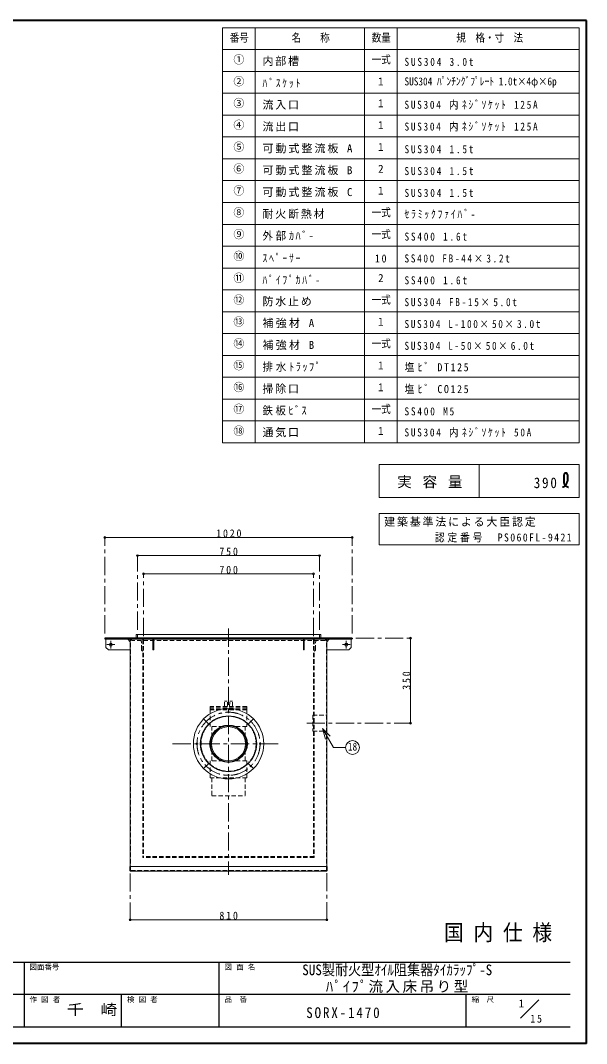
# Model space of a CAD drawing. Units: millimetres at full size, sheet at 1:15. Extents: x -3171 to 2904, y -2098 to 2117.
# Drawn here: x 572 to 2904, y -2098 to 2117 of the extents above; entities that cross this region are included whole.
import ezdxf
from ezdxf.enums import TextEntityAlignment as Align

# ---------------------------------------------------------------- set-up
doc = ezdxf.new("R2010")
doc.units = ezdxf.units.MM
doc.header["$LTSCALE"] = 15
doc.header["$PDMODE"] = 32
doc.header["$PDSIZE"] = 7.5
doc.linetypes.add('CHAIN1', pattern=[8, 5, -1, 1, -1])
doc.linetypes.add('DASHED1', pattern=[1.8, 1.2, -0.6])
doc.layers.add('0-6_補助線', color=4, linetype='Continuous', lineweight=9)
doc.styles.add('ＭＳ ゴシック', font='')
doc.styles.get('ＭＳ ゴシック').set_extended_font_data('MS Gothic')

msp = doc.modelspace()

# ---------------------------------------------------------------- linework, layer by layer
at = {"layer": '0-6_補助線', "color": 1, "lineweight": 40}
for p, q in [((2904.12, 2117.05), (-3170.88, 2117.05)), ((2904.12, -2097.95), (2904.12, 2117.05)), ((2904.12, -2097.95), (-3170.88, -2097.95))]:
    msp.add_line(p, q, dxfattribs=at)
at = {"layer": '0-6_補助線', "color": 3, "lineweight": 18}
for p, q in [((2874.12, 2087.05), (1404.12, 2087.05)), ((1404.12, 377.05), (1404.12, 2087.05)), ((1539.12, 377.05), (1539.12, 2087.05)), ((1989.12, 377.05), (1989.12, 2087.05)), ((2124.12, 377.05), (2124.12, 2087.05)), ((2874.12, 377.05), (2874.12, 2087.05)), ((2874.12, 1997.05), (1404.12, 1997.05)), ((2874.12, 1907.05), (1404.12, 1907.05)), ((2874.12, 1817.05), (1404.12, 1817.05)), ((2874.12, 1727.05), (1404.12, 1727.05)), ((2874.12, 1637.05), (1404.12, 1637.05)), ((2874.12, 1547.05), (1404.12, 1547.05)), ((2874.12, 1457.05), (1404.12, 1457.05)), ((2874.12, 1367.05), (1404.12, 1367.05)), ((2874.12, 1277.05), (1404.12, 1277.05)), ((2874.12, 1187.05), (1404.12, 1187.05)), ((2874.12, 1097.05), (1404.12, 1097.05)), ((2874.12, 1007.05), (1404.12, 1007.05)), ((2874.12, 917.05), (1404.12, 917.05)), ((2874.12, 827.05), (1404.12, 827.05)), ((2874.12, 737.05), (1404.12, 737.05)), ((2874.12, 647.05), (1404.12, 647.05)), ((2874.12, 557.05), (1404.12, 557.05)), ((2874.12, 467.05), (1404.12, 467.05)), ((2874.12, 377.05), (1404.12, 377.05)), ((2049.12, 287.05), (2874.12, 287.05)), ((2049.12, 152.05), (2049.12, 287.05)), ((2461.62, 287.05), (2461.62, 152.05)), ((2874.12, 152.05), (2874.12, 287.05)), ((2049.12, 152.05), (2874.12, 152.05)), ((2049.12, 85.62), (2874.12, 85.62)), ((2049.12, -42.95), (2049.12, 85.62)), ((2874.12, -42.95), (2874.12, 85.62)), ((2049.12, -42.95), (2874.12, -42.95))]:
    msp.add_line(p, q, dxfattribs=at)
at = {"layer": '0-6_補助線', "linetype": 'CHAIN1'}
for p, q in [((919.12, -407.95), (919.12, -12.95)), ((1939.12, -407.95), (1939.12, -12.95)), ((1054.12, -392.95), (1054.12, -87.95)), ((1804.12, -392.95), (1804.12, -87.95)), ((1079.12, -418.95), (1079.12, -162.95)), ((1779.12, -418.95), (1779.12, -162.95)), ((1429.12, -387.95), (1429.12, -1402.95)), ((960.12, -454.55), (928.12, -454.55)), ((944.12, -470.55), (944.12, -438.55)), ((1930.12, -454.55), (1898.12, -454.55)), ((1914.12, -470.55), (1914.12, -438.55)), ((1954.12, -427.95), (2179.12, -427.95)), ((1347.8, -781.64), (1326.59, -760.42)), ((1510.43, -781.64), (1531.65, -760.42)), ((1751.12, -777.95), (2179.12, -777.95)), ((1198.94, -862.95), (1642.81, -862.95)), ((1347.8, -944.27), (1326.59, -965.49)), ((1510.43, -944.27), (1531.65, -965.49)), ((1024.12, -1396.95), (1024.12, -1587.95)), ((1834.12, -1395.35), (1834.12, -1587.95))]:
    msp.add_line(p, q, dxfattribs=at)
at = {"layer": '0-6_補助線'}
for p, q in [((919.12, -12.95), (1939.12, -12.95)), ((1804.12, -87.95), (1054.12, -87.95)), ((1079.12, -162.95), (1779.12, -162.95)), ((924.12, -432.55), (924.12, -466.55)), ((1014.12, -432.55), (1024.12, -442.55)), ((1834.12, -442.55), (1844.12, -432.55)), ((1934.12, -432.55), (1934.12, -466.55)), ((2179.12, -427.95), (2179.12, -777.95)), ((924.12, -466.55), (934.12, -476.55)), ((934.12, -476.55), (1024.12, -476.55)), ((1024.12, -1587.95), (1834.12, -1587.95))]:
    msp.add_line(p, q, dxfattribs=at)
at = {"layer": '0-6_補助線', "color": 7, "lineweight": 18}
for p, q in [((1049.12, -412.95), (1049.12, -427.95)), ((1809.12, -412.95), (1049.12, -412.95)), ((1809.12, -412.95), (1809.12, -427.95)), ((924.12, -430.95), (924.12, -432.55)), ((924.12, -432.55), (1934.12, -432.55)), ((1024.12, -434.15), (1024.12, -1367.95)), ((1117.52, -432.55), (1117.52, -476.55)), ((1120.72, -432.55), (1120.72, -476.55)), ((1737.52, -432.55), (1737.52, -476.55)), ((1740.72, -432.55), (1740.72, -476.55)), ((1834.12, -434.15), (1834.12, -1367.95)), ((1934.12, -430.95), (1934.12, -432.55)), ((1117.52, -476.55), (1120.72, -476.55)), ((1740.72, -476.55), (1737.52, -476.55)), ((1816.65, -799.99), (1848.47, -831.81)), ((1816.65, -799.99), (1828.29, -843.45)), ((1835.72, -1367.95), (1022.52, -1367.95)), ((1022.52, -1384.75), (1022.52, -1367.95)), ((1025.72, -1387.95), (1832.52, -1387.95)), ((1835.72, -1384.75), (1835.72, -1367.95)), ((2632.28, -1993.72), (2708.05, -1917.95))]:
    msp.add_line(p, q, dxfattribs=at)
at = {"layer": '0-6_補助線', "linetype": 'DASHED1'}
for p, q in [((1054.12, -412.95), (1054.12, -427.95)), ((1804.12, -412.95), (1804.12, -427.95)), ((1025.72, -1383.15), (1025.72, -434.15)), ((1076.12, -433.95), (1076.12, -1330.95)), ((1079.12, -433.95), (1079.12, -1327.95)), ((1779.12, -433.95), (1779.12, -1327.95)), ((1782.12, -433.95), (1782.12, -1330.95)), ((1832.52, -1383.15), (1832.52, -434.15)), ((1776.12, -745.45), (1776.12, -810.45)), ((1776.12, -810.45), (1832.12, -810.45)), ((1782.12, -1327.95), (1076.12, -1327.95)), ((1782.12, -1330.95), (1076.12, -1330.95)), ((1024.12, -1384.75), (1024.12, -1367.95)), ((1025.72, -1386.35), (1832.52, -1386.35)), ((1027.32, -1384.75), (1830.92, -1384.75)), ((1044.12, -1384.75), (1044.12, -1386.35)), ((1814.12, -1384.75), (1814.12, -1386.35)), ((1834.12, -1384.75), (1834.12, -1367.95))]:
    msp.add_line(p, q, dxfattribs=at)
at = {"layer": '0-6_補助線', "color": 5, "lineweight": 25}
for p, q in [((919.12, -427.95), (919.12, -430.95)), ((1939.12, -427.95), (919.12, -427.95)), ((919.12, -430.95), (1939.12, -430.95)), ((1939.12, -427.95), (1939.12, -430.95))]:
    msp.add_line(p, q, dxfattribs=at)
at = {"layer": '0-6_補助線', "color": 7, "linetype": 'DASHED1', "lineweight": 18}
for p, q in [((1826.12, -436.95), (1032.12, -436.95)), ((1070.12, -474.95), (1070.12, -442.95)), ((1788.12, -474.95), (1788.12, -442.95)), ((1504.12, -708.95), (1354.12, -708.95)), ((1354.12, -708.95), (1354.12, -714.95)), ((1504.12, -714.95), (1354.12, -714.95)), ((1504.12, -715.95), (1354.12, -715.95)), ((1354.12, -715.95), (1354.12, -721.95)), ((1412.37, -708.95), (1412.87, -687.95)), ((1424.12, -687.95), (1412.87, -687.95)), ((1424.62, -708.95), (1424.12, -687.95)), ((1445.87, -708.95), (1445.37, -687.95)), ((1504.12, -708.95), (1504.12, -714.95)), ((1504.12, -715.95), (1504.12, -721.95)), ((1504.62, -722.45), (1353.62, -722.45)), ((1504.12, -721.95), (1354.12, -721.95)), ((1504.62, -792.45), (1504.62, -722.45)), ((1360.62, -834.96), (1360.62, -792.45)), ((1504.62, -792.45), (1451.61, -792.45)), ((1497.62, -834.96), (1497.62, -792.45)), ((1360.62, -933.45), (1360.62, -890.95)), ((1497.62, -933.45), (1497.62, -890.95)), ((1504.62, -933.45), (1451.61, -933.45)), ((1504.62, -933.45), (1504.62, -1003.45)), ((1504.62, -1003.45), (1353.62, -1003.45)), ((1360.62, -1003.45), (1360.62, -1077.95)), ((1497.62, -1003.45), (1497.62, -1077.95)), ((1360.62, -1077.95), (1497.62, -1077.95))]:
    msp.add_line(p, q, dxfattribs=at)
at = {"layer": '0-6_補助線', "color": 6, "lineweight": 25}
for p, q in [((-3103.38, -1762.6), (2836.62, -1762.6)), ((586.62, -1762.6), (586.62, -2030.45)), ((1390.19, -2030.45), (1390.19, -1762.6)), ((2836.62, -1896.53), (-216.95, -1896.53)), ((988.4, -2030.45), (988.4, -1896.53)), ((2408.05, -2030.45), (2408.05, -1896.53)), ((2836.62, -2030.45), (-3103.38, -2030.45))]:
    msp.add_line(p, q, dxfattribs=at)
at = {"layer": '0-6_補助線', "color": 1, "lineweight": 40}
for points in [[(2804.72, 195.03), (2805.94, 195.46), (2808.02, 196.23), (2810.05, 197.05), (2812.01, 197.96), (2813.87, 198.98), (2815.61, 200.17), (2816.54, 200.94), (2817.32, 201.68), (2818.55, 203.06), (2819.68, 204.56), (2820.7, 206.17), (2821.64, 207.85), (2822.51, 209.59), (2822.99, 210.61), (2823.46, 211.66), (2824.22, 213.49), (2824.92, 215.32), (2825.54, 217.16), (2826.08, 219), (2826.53, 220.84), (2826.75, 221.9), (2826.96, 223.09), (2827.21, 225.16), (2827.36, 227.25), (2827.43, 229.39), (2827.41, 231.61), (2827.35, 233.93), (2827.29, 235.33), (2827.19, 237.25), (2826.91, 240.65), (2826.4, 243.96), (2825.53, 246.99), (2824.19, 249.51), (2822.27, 251.34), (2820.84, 251.99), (2820.31, 252.13), (2819.35, 252.28), (2818.35, 252.32), (2817.34, 252.23)], [(2817.34, 252.23), (2816.36, 252.03), (2815.43, 251.7), (2814.93, 251.45), (2814.19, 250.96), (2813.11, 249.88), (2812.25, 248.57), (2811.59, 247.08), (2811.11, 245.47), (2810.77, 243.82), (2810.63, 242.85), (2810.5, 241.58), (2810.39, 239.43), (2810.39, 237.33), (2810.46, 235.27), (2810.55, 233.21), (2810.62, 231.16), (2810.63, 229.96), (2810.59, 228.14), (2810.43, 224.96), (2810.23, 221.77), (2810.14, 218.58), (2810.25, 215.43), (2810.71, 212.35), (2811.17, 210.61), (2811.46, 209.78), (2812.04, 208.37), (2812.74, 207), (2813.54, 205.68), (2814.43, 204.42), (2815.4, 203.22), (2816, 202.55), (2816.46, 202.08), (2817.27, 201.3), (2818.12, 200.57), (2818.99, 199.87), (2819.9, 199.21), (2820.83, 198.59), (2821.38, 198.25), (2822.1, 197.83)], [(2822.1, 197.83), (2823.37, 197.15), (2824.67, 196.52), (2825.98, 195.93), (2827.32, 195.36), (2828.66, 194.81), (2829.44, 194.49)]]:
    msp.add_lwpolyline(points, dxfattribs=at)
at = {"layer": '0-6_補助線'}
msp.add_lwpolyline([(1934.12, -466.55), (1924.12, -476.55), (1834.12, -476.55)], dxfattribs=at)
at = {"layer": '0-6_補助線', "color": 7, "linetype": 'DASHED1', "lineweight": 18}
for points in [[(1433.62, -708.95), (1434.12, -687.95), (1445.37, -687.95)], [(1406.63, -792.45), (1353.62, -792.45), (1353.62, -722.45)], [(1406.63, -933.45), (1353.62, -933.45), (1353.62, -1003.45)]]:
    msp.add_lwpolyline(points, dxfattribs=at)
at = {"layer": '0-6_補助線', "linetype": 'DASHED1'}
msp.add_lwpolyline([(1776.12, -745.45), (1832.12, -745.45), (1832.12, -810.45)], dxfattribs=at)
at = {"layer": '0-6_補助線', "color": 7, "lineweight": 18}
msp.add_lwpolyline([(1816.65, -799.99), (1862, -878.54), (1911.28, -878.54)], dxfattribs=at)
at = {"layer": '0-6_補助線'}
for centre, radius in [((944.12, -454.55), 6), ((1914.12, -454.55), 6), ((1429.12, -862.95), 74), ((1429.12, -862.95), 70.5)]:
    msp.add_circle(centre, radius, dxfattribs=at)
at = {"layer": '0-6_補助線', "color": 7, "lineweight": 18}
for centre, radius in [((1429.12, -862.95), 145), ((1429.12, -732.95), 2.5), ((1337.19, -771.03), 2.5), ((1521.04, -771.03), 2.5), ((1299.12, -862.95), 2.5), ((1559.12, -862.95), 2.5), ((1939.78, -878.54), 28.5), ((1337.19, -954.88), 2.5), ((1521.04, -954.88), 2.5), ((1429.12, -992.95), 2.5)]:
    msp.add_circle(centre, radius, dxfattribs=at)
at = {"layer": '0-6_補助線', "linetype": 'CHAIN1'}
msp.add_circle((1429.12, -862.95), 130, dxfattribs=at)
at = {"layer": '0-6_補助線', "color": 5, "lineweight": 25}
for radius in [115, 76.5]:
    msp.add_circle((1429.12, -862.95), radius, dxfattribs=at)
at = {"layer": '0-6_補助線', "color": 7, "linetype": 'DASHED1', "lineweight": 18}
msp.add_circle((1429.12, -862.95), 113.4, dxfattribs=at)
at = {"layer": '0-6_補助線', "linetype": 'DASHED1'}
for centre, radius, start, end in [((1022.52, -434.15), 3.2, 0, 90), ((1073.12, -433.95), 6, 0, 90), ((1073.12, -433.95), 3, 0, 90), ((1785.12, -433.95), 6, 90, 180), ((1785.12, -433.95), 3, 90, 180), ((1835.72, -434.15), 3.2, 90, 180), ((1027.32, -1383.15), 3.2, 180, 270), ((1025.72, -1384.75), 1.6, 180, 270), ((1027.32, -1383.15), 1.6, 180, 270), ((1830.92, -1383.15), 1.6, 270, 0), ((1830.92, -1383.15), 3.2, 270, 0), ((1832.52, -1384.75), 1.6, 270, 0)]:
    msp.add_arc(centre, radius, start, end, dxfattribs=at)
at = {"layer": '0-6_補助線', "color": 7, "lineweight": 18}
for centre, radius, start, end in [((1022.52, -434.15), 1.6, 0, 90), ((1835.72, -434.15), 1.6, 90, 180), ((1025.72, -1384.75), 3.2, 180, 270), ((1832.52, -1384.75), 3.2, 270, 0)]:
    msp.add_arc(centre, radius, start, end, dxfattribs=at)
at = {"layer": '0-6_補助線', "color": 7, "linetype": 'DASHED1', "lineweight": 18}
for centre, start, end in [((1032.12, -430.95), 180, 270), ((1064.12, -442.95), 0, 90), ((1794.12, -442.95), 90, 180), ((1826.12, -430.95), 270, 0), ((1076.12, -474.95), 180, 270), ((1782.12, -474.95), 270, 0)]:
    msp.add_arc(centre, 6, start, end, dxfattribs=at)
at = {"layer": '0-6_補助線'}
for p in [(919.12, -12.95), (1939.12, -12.95), (1054.12, -87.95), (1804.12, -87.95), (1079.12, -162.95), (1779.12, -162.95), (2179.12, -427.95), (2179.12, -777.95), (1024.12, -1587.95), (1834.12, -1587.95)]:
    msp.add_point(p, dxfattribs=at)

# ---------------------------------------------------------------- texts
at = {"layer": '0-6_補助線', "color": 7, "style": 'ＭＳ ゴシック'}
for s, height, width, p in [('番号', 32.99, 0.85, (1434.12, 2019.55)), ('名\u3000\u3000称', 32.99, 0.85, (1689.12, 2019.55)), ('数量', 32.99, 0.85, (2019.12, 2019.55)), ('規\u3000格・寸\u3000法', 32.99, 0.85, (2367.87, 2019.55)), ('一式', 32.99, 0.85, (2019.12, 1929.55)), ('SUS304 ﾊﾟﾝﾁﾝｸﾞﾌﾟﾚｰﾄ 1.0t×4φ×6p', 32.99, 0.85, (2154.12, 1839.55)), ('一式', 32.99, 0.85, (2019.12, 1299.55)), ('一式', 32.99, 0.85, (2019.12, 1209.55)), ('一式', 32.99, 0.85, (2019.12, 939.55)), ('一式', 32.99, 0.85, (2019.12, 759.55)), ('一式', 32.99, 0.85, (2019.12, 489.55)), ('18', 32.99, 0.85, (1921.03, -901.04)), ('国 内 仕 様', 65.98, 0.9, (2317.1, -1693.12)), ('SUS製耐火型ｵｲﾙ阻集器ﾀｲｶﾗｯﾌﾟ-S', 43.99, 0.9, (1732.78, -1829.56)), ('千\u3000崎', 43.99, 1.15, (763.4, -1993.49))]:
    msp.add_text(s, height=height, dxfattribs=dict(at, width=width)).set_placement(p, align=Align.BOTTOM_LEFT)
for s, height, p in [('①', 32.99, (1449.12, 1929.55)), ('②', 32.99, (1449.12, 1839.55)), ('1', 32.99, (2045.37, 1839.55)), ('③', 32.99, (1449.12, 1749.55)), ('1', 32.99, (2045.37, 1749.55)), ('④', 32.99, (1449.12, 1659.55)), ('1', 32.99, (2045.37, 1659.55)), ('⑤', 32.99, (1449.12, 1569.55)), ('1', 32.99, (2045.37, 1569.55)), ('⑥', 32.99, (1449.12, 1479.55)), ('2', 32.99, (2045.37, 1479.55)), ('⑦', 32.99, (1449.12, 1389.55)), ('1', 32.99, (2045.37, 1389.55)), ('⑧', 32.99, (1449.12, 1299.55)), ('⑨', 32.99, (1449.12, 1209.55)), ('⑩', 32.99, (1449.12, 1119.55)), ('⑪', 32.99, (1449.12, 1029.55)), ('2', 32.99, (2045.37, 1029.55)), ('⑫', 32.99, (1449.12, 939.55)), ('⑬', 32.99, (1449.12, 849.55)), ('1', 32.99, (2045.37, 849.55)), ('⑭', 32.99, (1449.12, 759.55)), ('⑮', 32.99, (1449.12, 669.55)), ('1', 32.99, (2045.37, 669.55)), ('⑯', 32.99, (1449.12, 579.55)), ('1', 32.99, (2045.37, 579.55)), ('⑰', 32.99, (1449.12, 489.55)), ('⑱', 32.99, (1449.12, 399.55)), ('1', 32.99, (2045.37, 399.55)), ('図面番号', 21.99, (609.12, -1800.1)), ('図 面 名', 21.99, (1412.69, -1800.1)), ('作 図 者', 21.99, (609.12, -1934.03)), ('検 図 者', 21.99, (1010.9, -1934.03)), ('品\u3000番', 21.99, (1412.69, -1934.03)), ('縮\u3000尺', 21.99, (2430.55, -1934.03)), ('1', 32.99, (2624.66, -1959.24))]:
    msp.add_text(s, height=height, dxfattribs=at).set_placement(p, align=Align.BOTTOM_LEFT)
at = {"layer": '0-6_補助線', "color": 7, "attachment_point": 7, "style": 'ＭＳ ゴシック'}
for s, insert, char_height in [('\\T1.17;内部槽', (1569.12, 1929.55), 32.99), ('\\T1.39;\\W0.85;SUS304\\~3.0t', (2154.12, 1929.55), 32.99), ('\\T1.39;\\W0.85;ﾊﾞｽｹｯﾄ', (1569.12, 1839.55), 32.99), ('\\T1.17;流入口', (1569.12, 1749.55), 32.99), ('\\T1.37;\\W0.85;SUS304\\~内ﾈｼﾞｿｹｯﾄ\\~125A', (2154.12, 1749.55), 32.99), ('\\T1.17;流出口', (1569.12, 1659.55), 32.99), ('\\T1.37;\\W0.85;SUS304\\~内ﾈｼﾞｿｹｯﾄ\\~125A', (2154.12, 1659.55), 32.99), ('\\T1.19;可動式整流板\\~A', (1569.12, 1569.55), 32.99), ('\\T1.39;\\W0.85;SUS304\\~1.5t', (2154.12, 1569.55), 32.99), ('\\T1.19;可動式整流板\\~B', (1569.12, 1479.55), 32.99), ('\\T1.39;\\W0.85;SUS304\\~1.5t', (2154.12, 1479.55), 32.99), ('\\T1.19;可動式整流板\\~C', (1569.12, 1389.55), 32.99), ('\\T1.39;\\W0.85;SUS304\\~1.5t', (2154.12, 1389.55), 32.99), ('\\T1.17;耐火断熱材', (1569.12, 1299.55), 32.99), ('\\T1.39;\\W0.85;ｾﾗﾐｯｸﾌｧｲﾊﾞ-', (2154.12, 1299.55), 32.99), ('\\T1.27;\\W0.95;外部ｶﾊﾞ-', (1569.12, 1209.55), 32.99), ('\\T1.39;\\W0.85;SS400\\~1.6t', (2154.12, 1209.55), 32.99), ('\\T1.39;\\W0.85;ｽﾍﾟｰｻｰ', (1569.12, 1119.55), 32.99), ('\\T1.36;\\W0.9;10', (2032.24, 1119.55), 32.99), ('\\T1.36;\\W0.85;SS400\\~FB-44×3.2t', (2154.12, 1119.55), 32.99), ('\\T1.39;\\W0.85;ﾊﾟｲﾌﾟｶﾊﾞ-', (1569.12, 1029.55), 32.99), ('\\T1.39;\\W0.85;SS400\\~1.6t', (2154.12, 1029.55), 32.99), ('\\T1.17;防水止め', (1569.12, 939.55), 32.99), ('\\T1.37;\\W0.85;SUS304\\~FB-15×5.0t', (2154.12, 939.55), 32.99), ('\\T1.21;補強材\\~A', (1569.12, 849.55), 32.99), ('\\T1.35;\\W0.85;SUS304\\~L-100×50×3.0t', (2154.12, 849.55), 32.99), ('\\T1.21;補強材\\~B', (1569.12, 759.55), 32.99), ('\\T1.35;\\W0.85;SUS304\\~L-50×50×6.0t', (2154.12, 759.55), 32.99), ('\\T1.28;\\W0.95;排水ﾄﾗｯﾌﾟ', (1569.12, 669.55), 32.99), ('\\T1.34;\\W0.9;塩ﾋﾞ\\~DT125', (2154.12, 669.55), 32.99), ('\\T1.17;掃除口', (1569.12, 579.55), 32.99), ('\\T1.34;\\W0.9;塩ﾋﾞ\\~CO125', (2154.12, 579.55), 32.99), ('\\T1.25;\\W0.95;鉄板ﾋﾞｽ', (1569.12, 489.55), 32.99), ('\\T1.39;\\W0.85;SS400\\~M5', (2154.12, 489.55), 32.99), ('\\T1.17;通気口', (1569.12, 399.55), 32.99), ('\\T1.37;\\W0.85;SUS304\\~内ﾈｼﾞｿｹｯﾄ\\~50A', (2154.12, 399.55), 32.99), ('\\T1.16;実\\~容\\~量', (2124.12, 189.55), 43.99), ('\\T1.27;\\W0.9;390', (2686.62, 189.55), 43.99), ('\\T1.17;建築基準法による大臣認定', (2070.55, 30.97), 32.99), ('\\T1.38;\\W0.9;1020', (1378.49, -12.95), 32.99), ('\\T1.28;\\W0.9;認定番号\u3000PS060FL-9421', (2278.94, -33.31), 32.99), ('\\T1.38;\\W0.9;750', (1391.62, -87.95), 32.99), ('\\T1.38;\\W0.9;700', (1391.62, -162.95), 32.99), ('\\T1.38;\\W0.9;810', (1391.62, -1587.95), 32.99), ('\\T1.17;ﾊﾟｲﾌﾟ流入床吊り型', (1830.28, -1889.56), 43.99), ('\\T1.28;\\W0.9;SORX-1470', (1749.12, -1993.49), 43.99), ('\\T1.36;\\W0.9;15', (2672.62, -2012.31), 32.99)]:
    msp.add_mtext(s, dxfattribs=dict(at, insert=insert, char_height=char_height))
at = {"layer": '0-6_補助線', "color": 7, "insert": (2179.12, -640.45), "char_height": 32.99, "attachment_point": 7, "rotation": 90, "style": 'ＭＳ ゴシック'}
msp.add_mtext('\\T1.38;\\W0.9;350', dxfattribs=at)

doc.saveas('drawing.dxf')
